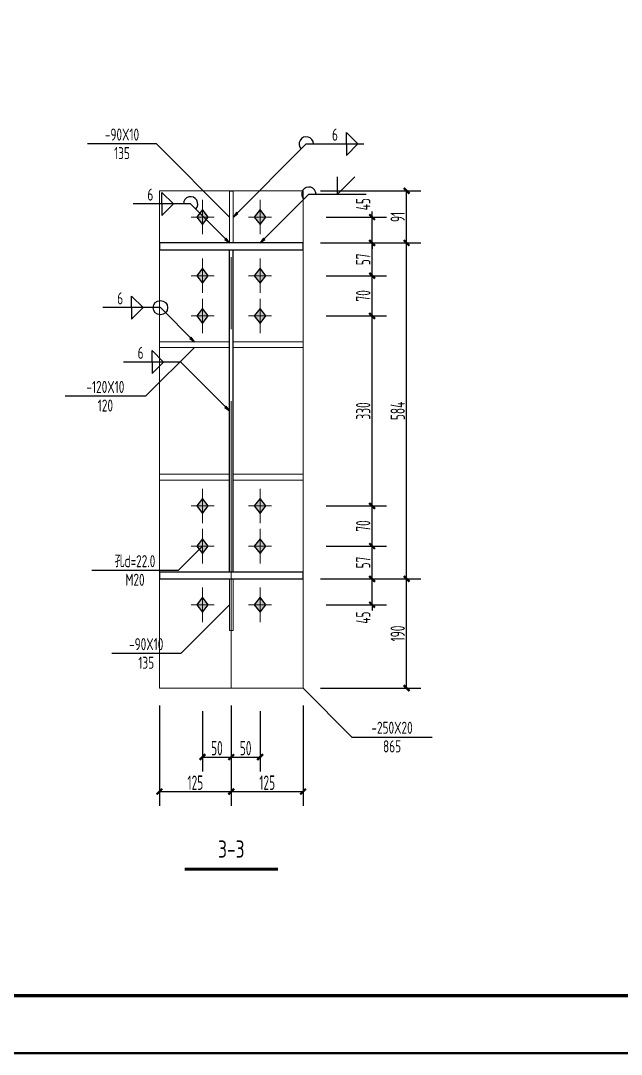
# Model space of a CAD drawing. Extents: x 447413 to 2975780, y -1432727 to 1301644.
# Drawn here: x 2651961 to 2662409, y -1070402 to -1052420 of the extents above; entities that cross this region are included whole.
import ezdxf
from ezdxf.enums import TextEntityAlignment as Align

# ---------------------------------------------------------------- set-up
doc = ezdxf.new("R2010")
doc.units = 0
doc.header["$LTSCALE"] = 1000
doc.header["$MEASUREMENT"] = 0
doc.linetypes.add('线型6', pattern=[8.75, 5, -1.25, 1.25, -1.25])
for name, color, linetype in [('10', 7, 'Continuous'), ('图框', 253, 'Continuous'), ('尺寸标注', 253, 'Continuous'), ('焊缝标注', 253, 'Continuous'), ('螺栓孔标注', 253, 'Continuous'), ('钢板标注', 253, 'Continuous')]:
    doc.layers.add(name, color=color, linetype=linetype)
doc.layers.add('20', color=2, linetype='Continuous', lineweight=18)
doc.styles.add('PkpmHz', font='Pkpmeng', dxfattribs={"width": 0.6, "bigfont": 'hztxt'})
doc.dimstyles.new('Pkpm_1.00', dxfattribs={"dimtxt": 250, "dimasz": 100, "dimexe": 250, "dimexo": 0.0625, "dimgap": 30, "dimtad": 1, "dimdec": 0, "dimrnd": 5, "dimzin": 0, "dimdsep": 46, "dimtxsty": 'PkpmHz', "dimblk1": 'ARCHTICK', "dimblk2": 'ARCHTICK', "dimsah": 1, "dimcen": 0.09, "dimadec": 0, "dimazin": 0, "dimtfac": 1, "dimtdec": 0, "dimtmove": 2, "dimatfit": 1, "dimfxl": 0, "dimtolj": 1, "dimtzin": 0, "dimarcsym": 0})

# ---------------------------------------------------------------- blocks, each defined once
blk = doc.blocks.new('A$C6B0021A6')
at = {"layer": '图框', "color": 2, "const_width": 40, "elevation": -84000}
blk.add_lwpolyline([(20, 84120), (118920, 84120), (118920, 20), (20, 20)], close=True, dxfattribs=at)
at = {"layer": '图框', "color": 153, "const_width": 58, "elevation": -84000}
blk.add_lwpolyline([(111420, 1020), (2520, 1020), (2520, 83120), (111420, 83120)], close=True, dxfattribs=at)
blk = doc.blocks.new('_ArchTick')
at = {"color": 0, "linetype": 'ByBlock', "const_width": 0.4}
blk.add_lwpolyline([(-0.5, -0.5), (0.5, 0.5)], dxfattribs=at)
blk = doc.blocks.new('*D985')
at = {"layer": 'Defpoints', "color": 0, "linetype": 'Continuous', "transparency": 16777216}
for p in [(2656874, -1055837), (2658074, -1055837), (2656874, -1056287)]:
    blk.add_point(p, dxfattribs=at)
at = {"layer": '尺寸标注', "color": 0, "linetype": 'Continuous', "lineweight": -2, "transparency": 16777216}
for p, q in [((2657274, -1055837), (2658324, -1055837)), ((2658074, -1055837), (2658074, -1055737)), ((2658074, -1056287), (2658074, -1055837)), ((2657274, -1056287), (2658324, -1056287)), ((2658074, -1056287), (2658074, -1056387))]:
    blk.add_line(p, q, dxfattribs=at)
at = {"layer": '尺寸标注', "color": 0, "linetype": 'Continuous', "lineweight": -2, "transparency": 16777216, "xscale": 100, "yscale": 100, "zscale": 100}
for p, rotation in [((2658074, -1055837), 270), ((2658074, -1056287), 90)]:
    blk.add_blockref('_ArchTick', p, dxfattribs=dict(at, rotation=rotation))
at = {"layer": '尺寸标注', "color": 0, "linetype": 'Continuous', "transparency": 16777216, "insert": (2657919, -1055613), "char_height": 250, "attachment_point": 5, "rotation": 90, "style": 'PkpmHz'}
blk.add_mtext('\\A1;45', dxfattribs=at)
blk = doc.blocks.new('*D986')
at = {"layer": 'Defpoints', "color": 0, "linetype": 'Continuous', "transparency": 16777216}
for p in [(2656874, -1056287), (2658074, -1056287), (2656874, -1056857)]:
    blk.add_point(p, dxfattribs=at)
at = {"layer": '尺寸标注', "color": 0, "linetype": 'Continuous', "lineweight": -2, "transparency": 16777216}
for p, q in [((2657274, -1056287), (2658324, -1056287)), ((2658074, -1056857), (2658074, -1056287)), ((2657274, -1056857), (2658324, -1056857))]:
    blk.add_line(p, q, dxfattribs=at)
at = {"layer": '尺寸标注', "color": 0, "linetype": 'Continuous', "lineweight": -2, "transparency": 16777216, "xscale": 100, "yscale": 100, "zscale": 100}
for p, rotation in [((2658074, -1056287), 90), ((2658074, -1056857), 270)]:
    blk.add_blockref('_ArchTick', p, dxfattribs=dict(at, rotation=rotation))
at = {"layer": '尺寸标注', "color": 0, "linetype": 'Continuous', "transparency": 16777216, "insert": (2657919, -1056572), "char_height": 250, "attachment_point": 5, "rotation": 90, "style": 'PkpmHz'}
blk.add_mtext('\\A1;57', dxfattribs=at)
blk = doc.blocks.new('*D987')
at = {"layer": 'Defpoints', "color": 0, "linetype": 'Continuous', "transparency": 16777216}
for p in [(2656874, -1056857), (2658074, -1056857), (2656874, -1057557)]:
    blk.add_point(p, dxfattribs=at)
at = {"layer": '尺寸标注', "color": 0, "linetype": 'Continuous', "lineweight": -2, "transparency": 16777216}
for p, q in [((2657274, -1056857), (2658324, -1056857)), ((2658074, -1057557), (2658074, -1056857)), ((2657274, -1057557), (2658324, -1057557))]:
    blk.add_line(p, q, dxfattribs=at)
at = {"layer": '尺寸标注', "color": 0, "linetype": 'Continuous', "lineweight": -2, "transparency": 16777216, "xscale": 100, "yscale": 100, "zscale": 100}
for p, rotation in [((2658074, -1056857), 90), ((2658074, -1057557), 270)]:
    blk.add_blockref('_ArchTick', p, dxfattribs=dict(at, rotation=rotation))
at = {"layer": '尺寸标注', "color": 0, "linetype": 'Continuous', "transparency": 16777216, "insert": (2657919, -1057207), "char_height": 250, "attachment_point": 5, "rotation": 90, "style": 'PkpmHz'}
blk.add_mtext('\\A1;70', dxfattribs=at)
blk = doc.blocks.new('*D988')
at = {"layer": 'Defpoints', "color": 0, "linetype": 'Continuous', "transparency": 16777216}
for p in [(2656874, -1062131), (2658074, -1062131), (2656874, -1062581)]:
    blk.add_point(p, dxfattribs=at)
at = {"layer": '尺寸标注', "color": 0, "linetype": 'Continuous', "lineweight": -2, "transparency": 16777216}
for p, q in [((2657274, -1062131), (2658324, -1062131)), ((2658074, -1062131), (2658074, -1062031)), ((2658074, -1062581), (2658074, -1062131)), ((2657274, -1062581), (2658324, -1062581)), ((2658074, -1062581), (2658074, -1062681))]:
    blk.add_line(p, q, dxfattribs=at)
at = {"layer": '尺寸标注', "color": 0, "linetype": 'Continuous', "lineweight": -2, "transparency": 16777216, "xscale": 100, "yscale": 100, "zscale": 100}
for p, rotation in [((2658074, -1062131), 270), ((2658074, -1062581), 90)]:
    blk.add_blockref('_ArchTick', p, dxfattribs=dict(at, rotation=rotation))
at = {"layer": '尺寸标注', "color": 0, "linetype": 'Continuous', "transparency": 16777216, "insert": (2657919, -1062805), "char_height": 250, "attachment_point": 5, "rotation": 90, "style": 'PkpmHz'}
blk.add_mtext('\\A1;45', dxfattribs=at)
blk = doc.blocks.new('*D989')
at = {"layer": 'Defpoints', "color": 0, "linetype": 'Continuous', "transparency": 16777216}
for p in [(2656874, -1061561), (2658074, -1061561), (2656874, -1062131)]:
    blk.add_point(p, dxfattribs=at)
at = {"layer": '尺寸标注', "color": 0, "linetype": 'Continuous', "lineweight": -2, "transparency": 16777216}
for p, q in [((2657274, -1061561), (2658324, -1061561)), ((2658074, -1062131), (2658074, -1061561)), ((2657274, -1062131), (2658324, -1062131))]:
    blk.add_line(p, q, dxfattribs=at)
at = {"layer": '尺寸标注', "color": 0, "linetype": 'Continuous', "lineweight": -2, "transparency": 16777216, "xscale": 100, "yscale": 100, "zscale": 100}
for p, rotation in [((2658074, -1061561), 90), ((2658074, -1062131), 270)]:
    blk.add_blockref('_ArchTick', p, dxfattribs=dict(at, rotation=rotation))
at = {"layer": '尺寸标注', "color": 0, "linetype": 'Continuous', "transparency": 16777216, "insert": (2657919, -1061846), "char_height": 250, "attachment_point": 5, "rotation": 90, "style": 'PkpmHz'}
blk.add_mtext('\\A1;57', dxfattribs=at)
blk = doc.blocks.new('*D990')
at = {"layer": 'Defpoints', "color": 0, "linetype": 'Continuous', "transparency": 16777216}
for p in [(2656874, -1060861), (2658074, -1060861), (2656874, -1061561)]:
    blk.add_point(p, dxfattribs=at)
at = {"layer": '尺寸标注', "color": 0, "linetype": 'Continuous', "lineweight": -2, "transparency": 16777216}
for p, q in [((2657274, -1060861), (2658324, -1060861)), ((2658074, -1061561), (2658074, -1060861)), ((2657274, -1061561), (2658324, -1061561))]:
    blk.add_line(p, q, dxfattribs=at)
at = {"layer": '尺寸标注', "color": 0, "linetype": 'Continuous', "lineweight": -2, "transparency": 16777216, "xscale": 100, "yscale": 100, "zscale": 100}
for p, rotation in [((2658074, -1060861), 90), ((2658074, -1061561), 270)]:
    blk.add_blockref('_ArchTick', p, dxfattribs=dict(at, rotation=rotation))
at = {"layer": '尺寸标注', "color": 0, "linetype": 'Continuous', "transparency": 16777216, "insert": (2657919, -1061211), "char_height": 250, "attachment_point": 5, "rotation": 90, "style": 'PkpmHz'}
blk.add_mtext('\\A1;70', dxfattribs=at)
blk = doc.blocks.new('*D991')
at = {"layer": 'Defpoints', "color": 0, "linetype": 'Continuous', "transparency": 16777216}
for p in [(2656874, -1057557), (2658074, -1057557), (2656874, -1060861)]:
    blk.add_point(p, dxfattribs=at)
at = {"layer": '尺寸标注', "color": 0, "linetype": 'Continuous', "lineweight": -2, "transparency": 16777216}
for p, q in [((2657274, -1057557), (2658324, -1057557)), ((2658074, -1060861), (2658074, -1057557)), ((2657274, -1060861), (2658324, -1060861))]:
    blk.add_line(p, q, dxfattribs=at)
at = {"layer": '尺寸标注', "color": 0, "linetype": 'Continuous', "lineweight": -2, "transparency": 16777216, "xscale": 100, "yscale": 100, "zscale": 100}
for p, rotation in [((2658074, -1057557), 90), ((2658074, -1060861), 270)]:
    blk.add_blockref('_ArchTick', p, dxfattribs=dict(at, rotation=rotation))
at = {"layer": '尺寸标注', "color": 0, "linetype": 'Continuous', "transparency": 16777216, "insert": (2657919, -1059209), "char_height": 250, "attachment_point": 5, "rotation": 90, "style": 'PkpmHz'}
blk.add_mtext('\\A1;330', dxfattribs=at)
blk = doc.blocks.new('*D992')
at = {"layer": 'Defpoints', "color": 0, "linetype": 'Continuous', "transparency": 16777216}
for p in [(2655124, -1064031), (2655624, -1064031), (2655624, -1065231)]:
    blk.add_point(p, dxfattribs=at)
at = {"layer": '尺寸标注', "color": 0, "linetype": 'Continuous', "lineweight": -2, "transparency": 16777216}
for p, q in [((2655124, -1064431), (2655124, -1065481)), ((2655624, -1064431), (2655624, -1065481)), ((2655124, -1065231), (2655624, -1065231))]:
    blk.add_line(p, q, dxfattribs=at)
at = {"layer": '尺寸标注', "color": 0, "linetype": 'Continuous', "lineweight": -2, "transparency": 16777216, "xscale": 100, "yscale": 100, "zscale": 100, "rotation": 180}
blk.add_blockref('_ArchTick', (2655124, -1065231), dxfattribs=at)
at = {"layer": '尺寸标注', "color": 0, "linetype": 'Continuous', "lineweight": -2, "transparency": 16777216, "xscale": 100, "yscale": 100, "zscale": 100}
blk.add_blockref('_ArchTick', (2655624, -1065231), dxfattribs=at)
at = {"layer": '尺寸标注', "color": 0, "linetype": 'Continuous', "transparency": 16777216, "insert": (2655374, -1065076), "char_height": 250, "attachment_point": 5, "style": 'PkpmHz'}
blk.add_mtext('\\A1;50', dxfattribs=at)
blk = doc.blocks.new('*D993')
at = {"layer": 'Defpoints', "color": 0, "linetype": 'Continuous', "transparency": 16777216}
for p in [(2655624, -1064031), (2656124, -1064031), (2656124, -1065231)]:
    blk.add_point(p, dxfattribs=at)
at = {"layer": '尺寸标注', "color": 0, "linetype": 'Continuous', "lineweight": -2, "transparency": 16777216}
for p, q in [((2655624, -1064431), (2655624, -1065481)), ((2656124, -1064431), (2656124, -1065481)), ((2655624, -1065231), (2656124, -1065231))]:
    blk.add_line(p, q, dxfattribs=at)
at = {"layer": '尺寸标注', "color": 0, "linetype": 'Continuous', "lineweight": -2, "transparency": 16777216, "xscale": 100, "yscale": 100, "zscale": 100, "rotation": 180}
blk.add_blockref('_ArchTick', (2655624, -1065231), dxfattribs=at)
at = {"layer": '尺寸标注', "color": 0, "linetype": 'Continuous', "lineweight": -2, "transparency": 16777216, "xscale": 100, "yscale": 100, "zscale": 100}
blk.add_blockref('_ArchTick', (2656124, -1065231), dxfattribs=at)
at = {"layer": '尺寸标注', "color": 0, "linetype": 'Continuous', "transparency": 16777216, "insert": (2655874, -1065076), "char_height": 250, "attachment_point": 5, "style": 'PkpmHz'}
blk.add_mtext('\\A1;50', dxfattribs=at)
blk = doc.blocks.new('*D994')
at = {"layer": 'Defpoints', "color": 0, "linetype": 'Continuous', "transparency": 16777216}
for p in [(2654374, -1064031), (2655624, -1064031), (2655624, -1065831)]:
    blk.add_point(p, dxfattribs=at)
at = {"layer": '尺寸标注', "color": 0, "linetype": 'Continuous', "lineweight": -2, "transparency": 16777216}
for p, q in [((2654374, -1064331), (2654374, -1066081)), ((2655624, -1064331), (2655624, -1066081)), ((2654374, -1065831), (2655624, -1065831))]:
    blk.add_line(p, q, dxfattribs=at)
at = {"layer": '尺寸标注', "color": 0, "linetype": 'Continuous', "lineweight": -2, "transparency": 16777216, "xscale": 100, "yscale": 100, "zscale": 100, "rotation": 180}
blk.add_blockref('_ArchTick', (2654374, -1065831), dxfattribs=at)
at = {"layer": '尺寸标注', "color": 0, "linetype": 'Continuous', "lineweight": -2, "transparency": 16777216, "xscale": 100, "yscale": 100, "zscale": 100}
blk.add_blockref('_ArchTick', (2655624, -1065831), dxfattribs=at)
at = {"layer": '尺寸标注', "color": 0, "linetype": 'Continuous', "transparency": 16777216, "insert": (2654999, -1065676), "char_height": 250, "attachment_point": 5, "style": 'PkpmHz'}
blk.add_mtext('\\A1;125', dxfattribs=at)
blk = doc.blocks.new('*D995')
at = {"layer": 'Defpoints', "color": 0, "linetype": 'Continuous', "transparency": 16777216}
for p in [(2655624, -1064031), (2656874, -1064031), (2656874, -1065831)]:
    blk.add_point(p, dxfattribs=at)
at = {"layer": '尺寸标注', "color": 0, "linetype": 'Continuous', "lineweight": -2, "transparency": 16777216}
for p, q in [((2655624, -1064331), (2655624, -1066081)), ((2656874, -1064331), (2656874, -1066081)), ((2655624, -1065831), (2656874, -1065831))]:
    blk.add_line(p, q, dxfattribs=at)
at = {"layer": '尺寸标注', "color": 0, "linetype": 'Continuous', "lineweight": -2, "transparency": 16777216, "xscale": 100, "yscale": 100, "zscale": 100, "rotation": 180}
blk.add_blockref('_ArchTick', (2655624, -1065831), dxfattribs=at)
at = {"layer": '尺寸标注', "color": 0, "linetype": 'Continuous', "lineweight": -2, "transparency": 16777216, "xscale": 100, "yscale": 100, "zscale": 100}
blk.add_blockref('_ArchTick', (2656874, -1065831), dxfattribs=at)
at = {"layer": '尺寸标注', "color": 0, "linetype": 'Continuous', "transparency": 16777216, "insert": (2656249, -1065676), "char_height": 250, "attachment_point": 5, "style": 'PkpmHz'}
blk.add_mtext('\\A1;125', dxfattribs=at)
blk = doc.blocks.new('*D996')
at = {"layer": 'Defpoints', "color": 0, "linetype": 'Continuous', "transparency": 16777216}
for p in [(2656874, -1062131), (2658674, -1062131), (2656874, -1064031)]:
    blk.add_point(p, dxfattribs=at)
at = {"layer": '尺寸标注', "color": 0, "linetype": 'Continuous', "lineweight": -2, "transparency": 16777216}
for p, q in [((2657174, -1062131), (2658924, -1062131)), ((2658674, -1064031), (2658674, -1062131)), ((2657174, -1064031), (2658924, -1064031))]:
    blk.add_line(p, q, dxfattribs=at)
at = {"layer": '尺寸标注', "color": 0, "linetype": 'Continuous', "lineweight": -2, "transparency": 16777216, "xscale": 100, "yscale": 100, "zscale": 100}
for p, rotation in [((2658674, -1062131), 90), ((2658674, -1064031), 270)]:
    blk.add_blockref('_ArchTick', p, dxfattribs=dict(at, rotation=rotation))
at = {"layer": '尺寸标注', "color": 0, "linetype": 'Continuous', "transparency": 16777216, "insert": (2658519, -1063081), "char_height": 250, "attachment_point": 5, "rotation": 90, "style": 'PkpmHz'}
blk.add_mtext('\\A1;190', dxfattribs=at)
blk = doc.blocks.new('*D997')
at = {"layer": 'Defpoints', "color": 0, "linetype": 'Continuous', "transparency": 16777216}
for p in [(2656874, -1056287), (2658674, -1056287), (2656874, -1062131)]:
    blk.add_point(p, dxfattribs=at)
at = {"layer": '尺寸标注', "color": 0, "linetype": 'Continuous', "lineweight": -2, "transparency": 16777216}
for p, q in [((2657174, -1056287), (2658924, -1056287)), ((2658674, -1062131), (2658674, -1056287)), ((2657174, -1062131), (2658924, -1062131))]:
    blk.add_line(p, q, dxfattribs=at)
at = {"layer": '尺寸标注', "color": 0, "linetype": 'Continuous', "lineweight": -2, "transparency": 16777216, "xscale": 100, "yscale": 100, "zscale": 100}
for p, rotation in [((2658674, -1056287), 90), ((2658674, -1062131), 270)]:
    blk.add_blockref('_ArchTick', p, dxfattribs=dict(at, rotation=rotation))
at = {"layer": '尺寸标注', "color": 0, "linetype": 'Continuous', "transparency": 16777216, "insert": (2658519, -1059209), "char_height": 250, "attachment_point": 5, "rotation": 90, "style": 'PkpmHz'}
blk.add_mtext('\\A1;584', dxfattribs=at)
blk = doc.blocks.new('*D998')
at = {"layer": 'Defpoints', "color": 0, "linetype": 'Continuous', "transparency": 16777216}
for p in [(2656874, -1055381), (2658674, -1055381), (2656874, -1056287)]:
    blk.add_point(p, dxfattribs=at)
at = {"layer": '尺寸标注', "color": 0, "linetype": 'Continuous', "lineweight": -2, "transparency": 16777216}
for p, q in [((2657174, -1055381), (2658924, -1055381)), ((2658674, -1056287), (2658674, -1055381)), ((2657174, -1056287), (2658924, -1056287))]:
    blk.add_line(p, q, dxfattribs=at)
at = {"layer": '尺寸标注', "color": 0, "linetype": 'Continuous', "lineweight": -2, "transparency": 16777216, "xscale": 100, "yscale": 100, "zscale": 100}
for p, rotation in [((2658674, -1055381), 90), ((2658674, -1056287), 270)]:
    blk.add_blockref('_ArchTick', p, dxfattribs=dict(at, rotation=rotation))
at = {"layer": '尺寸标注', "color": 0, "linetype": 'Continuous', "transparency": 16777216, "insert": (2658519, -1055834), "char_height": 250, "attachment_point": 5, "rotation": 90, "style": 'PkpmHz'}
blk.add_mtext('\\A1;91', dxfattribs=at)

msp = doc.modelspace()

# ---------------------------------------------------------------- hatches: boundary and pattern name
at = {"layer": '10'}
for points in [[(2655124.5, -1055706.8), (2655024.5, -1055836.8), (2655124.5, -1055966.8), (2655224.5, -1055836.8)], [(2656124.5, -1055706.8), (2656024.5, -1055836.8), (2656124.5, -1055966.8), (2656224.5, -1055836.8)], [(2655124.5, -1056726.8), (2655024.5, -1056856.8), (2655124.5, -1056986.8), (2655224.5, -1056856.8)], [(2656124.5, -1056726.8), (2656024.5, -1056856.8), (2656124.5, -1056986.8), (2656224.5, -1056856.8)], [(2655124.5, -1057426.8), (2655024.5, -1057556.8), (2655124.5, -1057686.8), (2655224.5, -1057556.8)], [(2656124.5, -1057426.8), (2656024.5, -1057556.8), (2656124.5, -1057686.8), (2656224.5, -1057556.8)], [(2655124.5, -1060731.5), (2655024.5, -1060861.5), (2655124.5, -1060991.5), (2655224.5, -1060861.5)], [(2656124.5, -1060731.5), (2656024.5, -1060861.5), (2656124.5, -1060991.5), (2656224.5, -1060861.5)], [(2655124.5, -1061431.5), (2655024.5, -1061561.5), (2655124.5, -1061691.5), (2655224.5, -1061561.5)], [(2656124.5, -1061431.5), (2656024.5, -1061561.5), (2656124.5, -1061691.5), (2656224.5, -1061561.5)], [(2655124.5, -1062451.5), (2655024.5, -1062581.5), (2655124.5, -1062711.5), (2655224.5, -1062581.5)], [(2656124.5, -1062451.5), (2656024.5, -1062581.5), (2656124.5, -1062711.5), (2656224.5, -1062581.5)]]:
    msp.add_hatch(color=1, dxfattribs=at).paths.add_polyline_path(points)
at = {"layer": '焊缝标注'}
for points in [[(2655654.5, -1055836.8), (2655735.8, -1055776.7), (2655714.6, -1055755.5)], [(2655594.5, -1056286.8), (2655534.5, -1056205.4), (2655513.2, -1056226.6)], [(2656124.5, -1056286.8), (2656205.8, -1056226.7), (2656184.6, -1056205.5)], [(2654984.5, -1058006.8), (2654924.5, -1057925.4), (2654903.2, -1057946.6)], [(2655594.5, -1059209.1), (2655534.5, -1059127.7), (2655513.2, -1059148.9)]]:
    msp.add_hatch(color=256, dxfattribs=at).paths.add_polyline_path(points)

# ---------------------------------------------------------------- linework, layer by layer
at = {"layer": '10', "color": 9, "lineweight": 18}
for p, q in [((2655124.5, -1055536.8, 126000), (2655124.5, -1056136.8, 126000)), ((2656124.5, -1055536.8, 126000), (2656124.5, -1056136.8, 126000)), ((2655324.5, -1055836.8, 126000), (2654924.5, -1055836.8, 126000)), ((2656324.5, -1055836.8, 126000), (2655924.5, -1055836.8, 126000)), ((2655124.5, -1056556.8, 126000), (2655124.5, -1057156.8, 126000)), ((2656124.5, -1056556.8, 126000), (2656124.5, -1057156.8, 126000)), ((2655324.5, -1056856.8, 126000), (2654924.5, -1056856.8, 126000)), ((2656324.5, -1056856.8, 126000), (2655924.5, -1056856.8, 126000)), ((2655124.5, -1057256.8, 126000), (2655124.5, -1057856.8, 126000)), ((2656124.5, -1057256.8, 126000), (2656124.5, -1057856.8, 126000)), ((2655324.5, -1057556.8, 126000), (2654924.5, -1057556.8, 126000)), ((2656324.5, -1057556.8, 126000), (2655924.5, -1057556.8, 126000)), ((2655124.5, -1060561.5, 126000), (2655124.5, -1061161.5, 126000)), ((2656124.5, -1060561.5, 126000), (2656124.5, -1061161.5, 126000)), ((2655324.5, -1060861.5, 126000), (2654924.5, -1060861.5, 126000)), ((2656324.5, -1060861.5, 126000), (2655924.5, -1060861.5, 126000)), ((2655124.5, -1061261.5, 126000), (2655124.5, -1061861.5, 126000)), ((2656124.5, -1061261.5, 126000), (2656124.5, -1061861.5, 126000)), ((2655324.5, -1061561.5, 126000), (2654924.5, -1061561.5, 126000)), ((2656324.5, -1061561.5, 126000), (2655924.5, -1061561.5, 126000)), ((2655124.5, -1062281.5, 126000), (2655124.5, -1062881.5, 126000)), ((2656124.5, -1062281.5, 126000), (2656124.5, -1062881.5, 126000)), ((2655324.5, -1062581.5, 126000), (2654924.5, -1062581.5, 126000)), ((2656324.5, -1062581.5, 126000), (2655924.5, -1062581.5, 126000))]:
    msp.add_line(p, q, dxfattribs=at)
at = {"layer": '10', "linetype": '线型6', "lineweight": 18}
msp.add_line((2655624.5, -1064036.5, 126000), (2655624.5, -1055376.5, 126000), dxfattribs=at)
at = {"layer": '10', "color": 3}
for p, q in [((2656874.5, -1056286.8, 126000), (2654374.5, -1056286.8, 126000)), ((2654374.5, -1056286.8, 126000), (2654374.5, -1056406.8, 126000)), ((2654374.5, -1056406.8, 126000), (2656874.5, -1056406.8, 126000)), ((2655594.5, -1062011.5, 126000), (2655594.5, -1056406.8, 126000)), ((2655654.5, -1062011.5, 126000), (2655654.5, -1056406.8, 126000)), ((2656874.5, -1056406.8, 126000), (2656874.5, -1056286.8, 126000)), ((2656874.5, -1062011.5, 126000), (2654374.5, -1062011.5, 126000)), ((2654374.5, -1062011.5, 126000), (2654374.5, -1062131.5, 126000)), ((2656874.5, -1062131.5, 126000), (2656874.5, -1062011.5, 126000)), ((2654374.5, -1062131.5, 126000), (2656874.5, -1062131.5, 126000))]:
    msp.add_line(p, q, dxfattribs=at)
at = {"layer": '10', "color": 1, "linetype": 'Continuous', "elevation": 126000}
for points in [[(2655124.5, -1055706.8), (2655024.5, -1055836.8), (2655124.5, -1055966.8), (2655224.5, -1055836.8)], [(2656124.5, -1055706.8), (2656024.5, -1055836.8), (2656124.5, -1055966.8), (2656224.5, -1055836.8)], [(2655124.5, -1056726.8), (2655024.5, -1056856.8), (2655124.5, -1056986.8), (2655224.5, -1056856.8)], [(2656124.5, -1056726.8), (2656024.5, -1056856.8), (2656124.5, -1056986.8), (2656224.5, -1056856.8)], [(2655124.5, -1057426.8), (2655024.5, -1057556.8), (2655124.5, -1057686.8), (2655224.5, -1057556.8)], [(2656124.5, -1057426.8), (2656024.5, -1057556.8), (2656124.5, -1057686.8), (2656224.5, -1057556.8)], [(2655124.5, -1060731.5), (2655024.5, -1060861.5), (2655124.5, -1060991.5), (2655224.5, -1060861.5)], [(2656124.5, -1060731.5), (2656024.5, -1060861.5), (2656124.5, -1060991.5), (2656224.5, -1060861.5)], [(2655124.5, -1061431.5), (2655024.5, -1061561.5), (2655124.5, -1061691.5), (2655224.5, -1061561.5)], [(2656124.5, -1061431.5), (2656024.5, -1061561.5), (2656124.5, -1061691.5), (2656224.5, -1061561.5)], [(2655124.5, -1062451.5), (2655024.5, -1062581.5), (2655124.5, -1062711.5), (2655224.5, -1062581.5)], [(2656124.5, -1062451.5), (2656024.5, -1062581.5), (2656124.5, -1062711.5), (2656224.5, -1062581.5)]]:
    msp.add_lwpolyline(points, close=True, dxfattribs=at)
at = {"layer": '10', "const_width": 50, "elevation": 126000}
msp.add_lwpolyline([(2654814.5, -1067181.5), (2656434.5, -1067181.5)], dxfattribs=at)
at = {"layer": '20'}
for p, q in [((2656874.5, -1055381.5, 126000), (2654374.5, -1055381.5, 126000)), ((2654374.5, -1055381.5, 126000), (2654374.5, -1064031.5, 126000)), ((2655654.5, -1055386.8, 126000), (2655594.5, -1055386.8, 126000)), ((2655594.5, -1055386.8, 126000), (2655594.5, -1056286.8, 126000)), ((2655654.5, -1056286.8, 126000), (2655654.5, -1055386.8, 126000)), ((2656874.5, -1064031.5, 126000), (2656874.5, -1055381.5, 126000)), ((2655594.5, -1056286.8, 126000), (2655654.5, -1056286.8, 126000)), ((2655594.5, -1058006.8, 126000), (2654374.5, -1058006.8, 126000)), ((2654374.5, -1058006.8, 126000), (2654374.5, -1058106.8, 126000)), ((2655594.5, -1058106.8, 126000), (2655594.5, -1058006.8, 126000)), ((2655654.5, -1058006.8, 126000), (2656874.5, -1058006.8, 126000)), ((2655654.5, -1058106.8, 126000), (2655654.5, -1058006.8, 126000)), ((2656874.5, -1058006.8, 126000), (2656874.5, -1058106.8, 126000)), ((2654374.5, -1058106.8, 126000), (2655594.5, -1058106.8, 126000)), ((2656874.5, -1058106.8, 126000), (2655654.5, -1058106.8, 126000)), ((2654374.5, -1060411.5, 126000), (2654374.5, -1060311.5, 126000)), ((2654374.5, -1060311.5, 126000), (2655594.5, -1060311.5, 126000)), ((2655594.5, -1060311.5, 126000), (2655594.5, -1060411.5, 126000)), ((2656874.5, -1060311.5, 126000), (2655654.5, -1060311.5, 126000)), ((2655654.5, -1060311.5, 126000), (2655654.5, -1060411.5, 126000)), ((2656874.5, -1060411.5, 126000), (2656874.5, -1060311.5, 126000)), ((2655594.5, -1060411.5, 126000), (2654374.5, -1060411.5, 126000)), ((2655654.5, -1060411.5, 126000), (2656874.5, -1060411.5, 126000)), ((2655594.5, -1062131.5, 126000), (2655654.5, -1062131.5, 126000)), ((2655594.5, -1063031.5, 126000), (2655594.5, -1062131.5, 126000)), ((2655654.5, -1062131.5, 126000), (2655654.5, -1063031.5, 126000)), ((2655654.5, -1063031.5, 126000), (2655594.5, -1063031.5, 126000)), ((2654374.5, -1064031.5, 126000), (2656874.5, -1064031.5, 126000))]:
    msp.add_line(p, q, dxfattribs=at)
at = {"layer": '焊缝标注'}
for p, q in [((2657627.8, -1054364.5, 126000), (2657827.8, -1054564.5, 126000)), ((2657627.8, -1054564.5, 126000), (2657627.8, -1054364.5, 126000)), ((2655654.5, -1055836.8, 126000), (2656927.8, -1054564.5, 126000)), ((2656927.8, -1054564.5, 126000), (2657927.8, -1054564.5, 126000)), ((2657627.8, -1054764.5, 126000), (2657827.8, -1054564.5, 126000)), ((2657627.8, -1054564.5, 126000), (2657627.8, -1054764.5, 126000)), ((2657473.3, -1055438.6, 126000), (2657473.3, -1055138.6, 126000)), ((2657473.3, -1055438.6, 126000), (2657773.3, -1055138.6, 126000)), ((2654616.5, -1055607.2, 126000), (2654416.5, -1055407.2, 126000)), ((2654416.5, -1055607.2, 126000), (2654416.5, -1055407.2, 126000)), ((2656124.5, -1056286.8, 126000), (2656973.3, -1055438.6, 126000)), ((2656973.3, -1055438.6, 126000), (2657973.3, -1055438.6, 126000)), ((2654916.5, -1055607.2, 126000), (2653916.5, -1055607.2, 126000)), ((2654616.5, -1055607.2, 126000), (2654416.5, -1055807.2, 126000)), ((2654416.5, -1055607.2, 126000), (2654416.5, -1055807.2, 126000)), ((2655594.5, -1056286.8, 126000), (2654916.5, -1055607.2, 126000)), ((2654091.2, -1057412.1, 126000), (2653891.2, -1057212.1, 126000)), ((2653891.2, -1057412.1, 126000), (2653891.2, -1057212.1, 126000)), ((2654391.2, -1057412.1, 126000), (2653391.2, -1057412.1, 126000)), ((2654091.2, -1057412.1, 126000), (2653891.2, -1057612.1, 126000)), ((2653891.2, -1057412.1, 126000), (2653891.2, -1057612.1, 126000)), ((2654984.5, -1058006.8, 126000), (2654391.2, -1057412.1, 126000)), ((2654447, -1058359.6, 126000), (2654247, -1058159.6, 126000)), ((2654247, -1058359.6, 126000), (2654247, -1058159.6, 126000)), ((2654747, -1058359.6, 126000), (2653747, -1058359.6, 126000)), ((2654447, -1058359.6, 126000), (2654247, -1058559.6, 126000)), ((2654247, -1058359.6, 126000), (2654247, -1058559.6, 126000)), ((2655594.5, -1059209.1, 126000), (2654747, -1058359.6, 126000))]:
    msp.add_line(p, q, dxfattribs=at)
at = {"layer": '焊缝标注', "linetype": 'Continuous', "elevation": 126000}
for points in [[(2655654.5, -1055836.8), (2655735.8, -1055776.7), (2655714.6, -1055755.5)], [(2655594.5, -1056286.8), (2655534.5, -1056205.4), (2655513.2, -1056226.6)], [(2656124.5, -1056286.8), (2656205.8, -1056226.7), (2656184.6, -1056205.5)], [(2654984.5, -1058006.8), (2654924.5, -1057925.4), (2654903.2, -1057946.6)], [(2655594.5, -1059209.1), (2655534.5, -1059127.7), (2655513.2, -1059148.9)]]:
    msp.add_lwpolyline(points, close=True, dxfattribs=at)
at = {"layer": '焊缝标注'}
msp.add_circle((2654391.2, -1057412.1, 126000), 125, dxfattribs=at)
for centre, start, end in [((2656927.8, -1054564.5, 126000), 0, 224.97719), ((2656973.3, -1055438.6, 126000), 0, 224.97719), ((2654916.5, -1055607.2, 126000), 314.93158, 180)]:
    msp.add_arc(centre, 125, start, end, dxfattribs=at)
at = {"layer": '螺栓孔标注'}
for p, q in [((2655124.5, -1061561.5, 126000), (2654699.4, -1061984.9, 126000)), ((2654699.4, -1061984.9, 126000), (2653199.4, -1061984.9, 126000))]:
    msp.add_line(p, q, dxfattribs=at)
at = {"layer": '螺栓孔标注', "const_width": 0.1, "elevation": 126000}
msp.add_lwpolyline([(2655124.5, -1061561.5, 1), (2655124.4, -1061561.5, 1)], format="xyb", close=True, dxfattribs=at)
at = {"layer": '钢板标注'}
for p, q in [((2654323.2, -1054562.5, 126000), (2653123.2, -1054562.5, 126000)), ((2655594.5, -1055836.8, 126000), (2654323.2, -1054562.5, 126000)), ((2654984.5, -1058106.8, 126000), (2654134.3, -1058953.6, 126000)), ((2654134.3, -1058953.6, 126000), (2652734.3, -1058953.6, 126000)), ((2655594.5, -1062581.5, 126000), (2654744.3, -1063428.3, 126000)), ((2654744.3, -1063428.3, 126000), (2653544.3, -1063428.3, 126000)), ((2656874.5, -1064031.5, 126000), (2657720.6, -1064882.3, 126000)), ((2657720.6, -1064882.3, 126000), (2659120.6, -1064882.3, 126000))]:
    msp.add_line(p, q, dxfattribs=at)
at = {"layer": '钢板标注', "const_width": 0.1, "elevation": 126000}
for points in [[(2655594.5, -1055836.8, 1), (2655594.4, -1055836.8, 1)], [(2654984.5, -1058106.8, 1), (2654984.4, -1058106.8, 1)], [(2655594.5, -1062581.5, 1), (2655594.4, -1062581.5, 1)], [(2656874.5, -1064031.5, 1), (2656874.4, -1064031.5, 1)]]:
    msp.add_lwpolyline(points, format="xyb", close=True, dxfattribs=at)

# ---------------------------------------------------------------- block references
msp.add_blockref('A$C6B0021A6', (2617178.3, -1070402.1, 210000))

# ---------------------------------------------------------------- texts
at = {"layer": '10', "style": 'PkpmHz', "width": 0.77}
msp.add_text('3-3', height=300, dxfattribs=at).set_placement((2655624.5, -1066831.5, 126000), align=Align.MIDDLE_CENTER)
at = {"layer": '焊缝标注', "style": 'PkpmHz', "width": 0.71}
for p in [(2657427.8, -1054507.9, 126000), (2654216.5, -1055550.5, 126000), (2653691.2, -1057355.5, 126000), (2654047, -1058303, 126000)]:
    msp.add_text('6', height=210, dxfattribs=at).set_placement(p, align=Align.CENTER)
at = {"layer": '螺栓孔标注', "style": 'PkpmHz', "width": 0.71}
msp.add_text('孔d=22.0', height=210, dxfattribs=at).set_placement((2653949.4, -1061928.3, 126000), align=Align.CENTER)
msp.add_text('M20', height=210, dxfattribs=at).set_placement((2653949.4, -1062041.5, 126000), align=Align.TOP_CENTER)
at = {"layer": '钢板标注', "style": 'PkpmHz', "width": 0.71}
for s, p in [('-90X10', (2653723.2, -1054505.9, 126000)), ('-120X10', (2653434.3, -1058897, 126000)), ('-90X10', (2654144.3, -1063371.7, 126000)), ('-250X20', (2658420.6, -1064825.7, 126000))]:
    msp.add_text(s, height=210, dxfattribs=at).set_placement(p, align=Align.CENTER)
for s, p in [('135', (2653723.2, -1054619.1, 126000)), ('120', (2653434.3, -1059010.2, 126000)), ('135', (2654144.3, -1063484.9, 126000)), ('865', (2658420.6, -1064939, 126000))]:
    msp.add_text(s, height=210, dxfattribs=at).set_placement(p, align=Align.TOP_CENTER)

# ---------------------------------------------------------------- dimensions: what is measured, and where the dimension line sits
at = {"layer": '尺寸标注', "linetype": 'Continuous'}
for base, p1, p2, text, override, picture, middle in [((2658674.5, -1055381.5, 126000), (2656874.5, -1056286.8, 126000), (2656874.5, -1055381.5, 126000), '91', {"dimexo": 300, "dimtih": 0, "dimtoh": 0}, '*D998', (2658519.5, -1055834.1, 126000)), ((2658074.5, -1056286.8, 126000), (2656874.5, -1056856.8, 126000), (2656874.5, -1056286.8, 126000), '57', {"dimexo": 400, "dimtih": 0, "dimtoh": 0}, '*D986', (2657919.5, -1056571.8, 126000)), ((2658674.5, -1056286.8, 126000), (2656874.5, -1062131.5, 126000), (2656874.5, -1056286.8, 126000), '584', {"dimexo": 300, "dimtih": 0, "dimtoh": 0}, '*D997', (2658519.5, -1059209.1, 126000)), ((2658074.5, -1056856.8, 126000), (2656874.5, -1057556.8, 126000), (2656874.5, -1056856.8, 126000), '70', {"dimexo": 400, "dimtih": 0, "dimtoh": 0}, '*D987', (2657919.5, -1057206.8, 126000)), ((2658074.5, -1057556.8, 126000), (2656874.5, -1060861.5, 126000), (2656874.5, -1057556.8, 126000), '330', {"dimexo": 400, "dimtih": 0, "dimtoh": 0}, '*D991', (2657919.5, -1059209.1, 126000)), ((2658074.5, -1060861.5, 126000), (2656874.5, -1061561.5, 126000), (2656874.5, -1060861.5, 126000), '70', {"dimexo": 400, "dimtih": 0, "dimtoh": 0}, '*D990', (2657919.5, -1061211.5, 126000)), ((2658074.5, -1061561.5, 126000), (2656874.5, -1062131.5, 126000), (2656874.5, -1061561.5, 126000), '57', {"dimexo": 400, "dimtih": 0, "dimtoh": 0}, '*D989', (2657919.5, -1061846.5, 126000)), ((2658674.5, -1062131.5, 126000), (2656874.5, -1064031.5, 126000), (2656874.5, -1062131.5, 126000), '190', {"dimexo": 300, "dimtih": 0, "dimtoh": 0}, '*D996', (2658519.5, -1063081.5, 126000))]:
    dim = msp.add_linear_dim(base=base, p1=p1, p2=p2, angle=90, text=text, dimstyle='Pkpm_1.00', override=override, dxfattribs=at)
    dim.commit()
    dim.dimension.update_dxf_attribs({"geometry": picture, "text_midpoint": middle})
for base, p1, p2, picture, middle in [((2658074.5, -1055836.8, 126000), (2656874.5, -1056286.8, 126000), (2656874.5, -1055836.8, 126000), '*D985', (2657919.2, -1055613.2, 126000)), ((2658074.5, -1062131.5, 126000), (2656874.5, -1062581.5, 126000), (2656874.5, -1062131.5, 126000), '*D988', (2657919.2, -1062805.1, 126000))]:
    dim = msp.add_linear_dim(base=base, p1=p1, p2=p2, angle=90, text='45', dimstyle='Pkpm_1.00', override={"dimexo": 400, "dimtih": 0, "dimtoh": 0}, dxfattribs=at)
    dim.commit()
    dim.dimension.update_dxf_attribs({"geometry": picture, "text_midpoint": middle, "dimtype": 128})
for base, p1, p2, text, override, picture, middle in [((2655624.5, -1065831.5, 126000), (2654374.5, -1064031.5, 126000), (2655624.5, -1064031.5, 126000), '125', {"dimexo": 300, "dimtih": 0, "dimtoh": 0}, '*D994', (2654999.5, -1065676.5, 126000)), ((2655624.5, -1065231.5, 126000), (2655124.5, -1064031.5, 126000), (2655624.5, -1064031.5, 126000), '50', {"dimexo": 400, "dimtih": 0, "dimtoh": 0}, '*D992', (2655374.5, -1065076.5, 126000)), ((2656124.5, -1065231.5, 126000), (2655624.5, -1064031.5, 126000), (2656124.5, -1064031.5, 126000), '50', {"dimexo": 400, "dimtih": 0, "dimtoh": 0}, '*D993', (2655874.5, -1065076.5, 126000)), ((2656874.5, -1065831.5, 126000), (2655624.5, -1064031.5, 126000), (2656874.5, -1064031.5, 126000), '125', {"dimexo": 300, "dimtih": 0, "dimtoh": 0}, '*D995', (2656249.5, -1065676.5, 126000))]:
    dim = msp.add_linear_dim(base=base, p1=p1, p2=p2, text=text, dimstyle='Pkpm_1.00', override=override, dxfattribs=at)
    dim.commit()
    dim.dimension.update_dxf_attribs({"geometry": picture, "text_midpoint": middle})

doc.saveas('drawing.dxf')
